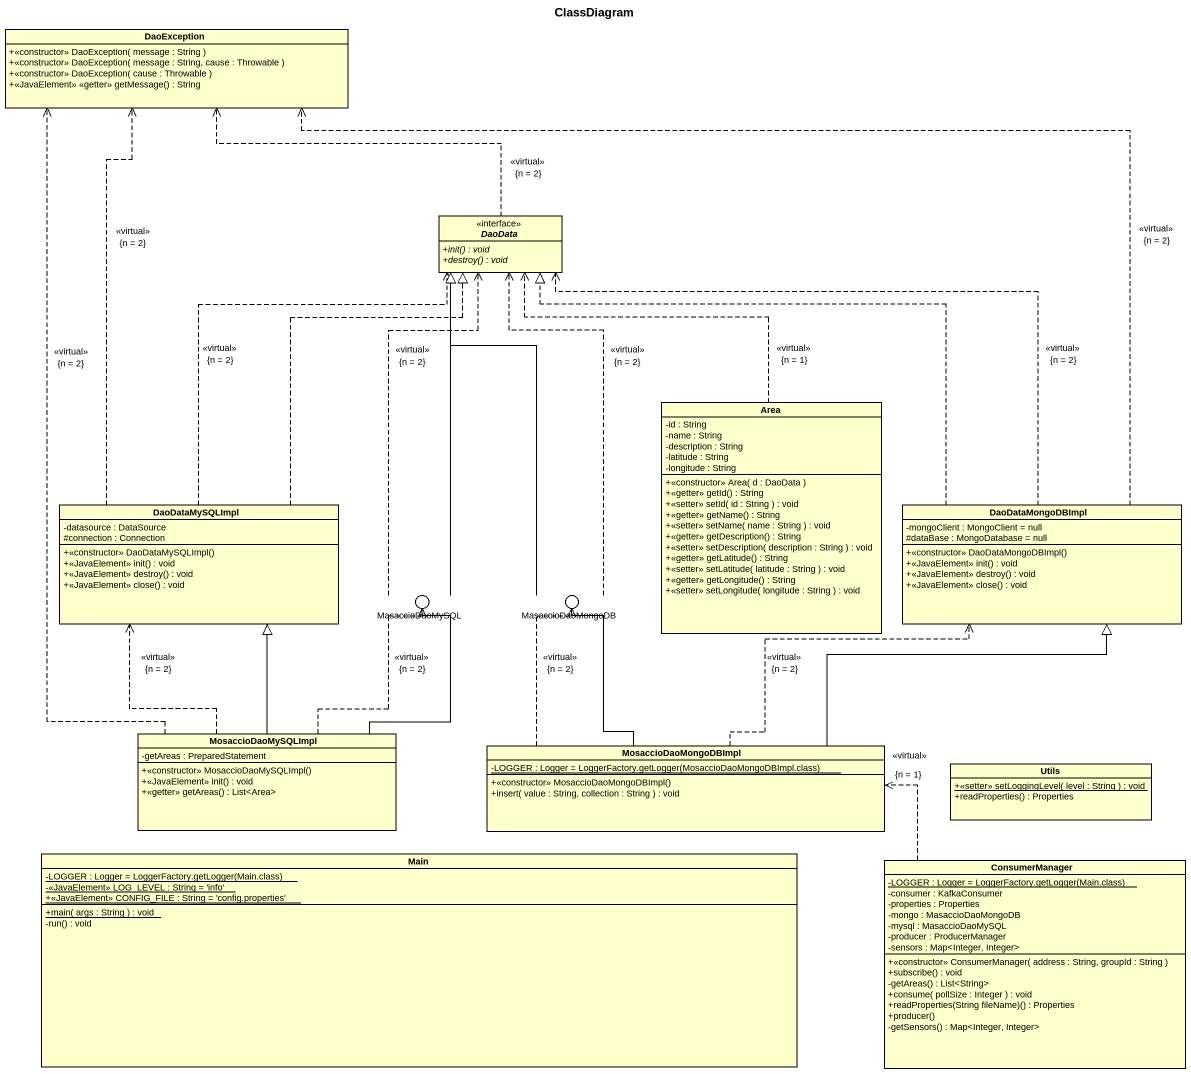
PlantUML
@startuml
title ClassDiagram
allowmixing
hide circle
hide empty members
skinparam classAttributeIconSize 0
class DaoException {
  +<<constructor>> DaoException( message : String )
  +<<constructor>> DaoException( message : String, cause : Throwable )
  +<<constructor>> DaoException( cause : Throwable )
  +<<JavaElement>> <<getter>> getMessage() : String
}
interface DaoData {
  {abstract} +init() : void
  {abstract} +destroy() : void
}
class Area {
  -id : String
  -name : String
  -description : String
  -latitude : String
  -longitude : String
  +<<constructor>> Area( d : DaoData )
  +<<getter>> getId() : String
  +<<setter>> setId( id : String ) : void
  +<<getter>> getName() : String
  +<<setter>> setName( name : String ) : void
  +<<getter>> getDescription() : String
  +<<setter>> setDescription( description : String ) : void
  +<<getter>> getLatitude() : String
  +<<setter>> setLatitude( latitude : String ) : void
  +<<getter>> getLongitude() : String
  +<<setter>> setLongitude( longitude : String ) : void
}
class DaoDataMySQLImpl {
  -datasource : DataSource
  #connection : Connection
  +<<constructor>> DaoDataMySQLImpl()
  +<<JavaElement>> init() : void
  +<<JavaElement>> destroy() : void
  +<<JavaElement>> close() : void
}
class DaoDataMongoDBImpl {
  -mongoClient : MongoClient = null
  #dataBase : MongoDatabase = null
  +<<constructor>> DaoDataMongoDBImpl()
  +<<JavaElement>> init() : void
  +<<JavaElement>> destroy() : void
  +<<JavaElement>> close() : void
}
() MasaccioDaoMySQL
() MasaccioDaoMongoDB
class MosaccioDaoMySQLImpl {
  -getAreas : PreparedStatement
  +<<constructor>> MosaccioDaoMySQLImpl()
  +<<JavaElement>> init() : void
  +<<getter>> getAreas() : List<Area>
}
class MosaccioDaoMongoDBImpl {
  {static} {field} -LOGGER : Logger = LoggerFactory.getLogger(MosaccioDaoMongoDBImpl.class)
  +<<constructor>> MosaccioDaoMongoDBImpl()
  +insert( value : String, collection : String ) : void
}
class Utils {
  {static} +<<setter>> setLoggingLevel( level : String ) : void
  +readProperties() : Properties
}
class Main {
  {static} {field} -LOGGER : Logger = LoggerFactory.getLogger(Main.class)
  {static} -<<JavaElement>> LOG_LEVEL : String = 'info'
  {static} +<<JavaElement>> CONFIG_FILE : String = 'config.properties'
  {static} +main( args : String ) : void
  -run() : void
}
class ConsumerManager {
  {static} {field} -LOGGER : Logger = LoggerFactory.getLogger(Main.class)
  -consumer : KafkaConsumer
  -properties : Properties
  -mongo : MasaccioDaoMongoDB
  -mysql : MasaccioDaoMySQL
  -producer : ProducerManager
  -sensors : Map<Integer, Integer>
  +<<constructor>> ConsumerManager( address : String, groupId : String )
  +subscribe() : void
  -getAreas() : List<String>
  +consume( pollSize : Integer ) : void
  +readProperties(String fileName)() : Properties
  +producer()
  -getSensors() : Map<Integer, Integer>
}
DaoData .left.> DaoException : <<virtual>>\n{n = 2}
Area .up.> DaoData : <<virtual>>\n{n = 1}
DaoDataMySQLImpl .up.> DaoException : <<virtual>>\n{n = 2}
DaoDataMySQLImpl .up.|> DaoData
DaoDataMySQLImpl .up.> DaoData : <<virtual>>\n{n = 2}
DaoDataMongoDBImpl .left.> DaoException : <<virtual>>\n{n = 2}
DaoDataMongoDBImpl .left.> DaoData : <<virtual>>\n{n = 2}
DaoDataMongoDBImpl .left.|> DaoData
MasaccioDaoMySQL -up-|> DaoData
MasaccioDaoMySQL .up.> DaoData : <<virtual>>\n{n = 2}
MasaccioDaoMongoDB -up-|> DaoData
MasaccioDaoMongoDB .up.> DaoData : <<virtual>>\n{n = 2}
MosaccioDaoMySQLImpl .up.> DaoException : <<virtual>>\n{n = 2}
MosaccioDaoMySQLImpl .up.> DaoDataMySQLImpl : <<virtual>>\n{n = 2}
MosaccioDaoMySQLImpl -up-|> DaoDataMySQLImpl
MosaccioDaoMySQLImpl -up- MasaccioDaoMySQL
MosaccioDaoMySQLImpl .up.> MasaccioDaoMySQL : <<virtual>>\n{n = 2}
MosaccioDaoMongoDBImpl .up.> DaoDataMongoDBImpl : <<virtual>>\n{n = 2}
MosaccioDaoMongoDBImpl -up-|> DaoDataMongoDBImpl
MosaccioDaoMongoDBImpl .up.> MasaccioDaoMongoDB : <<virtual>>\n{n = 2}
MosaccioDaoMongoDBImpl -up- MasaccioDaoMongoDB
ConsumerManager .left.> MosaccioDaoMongoDBImpl : <<virtual>>\n{n = 1}
@enduml
